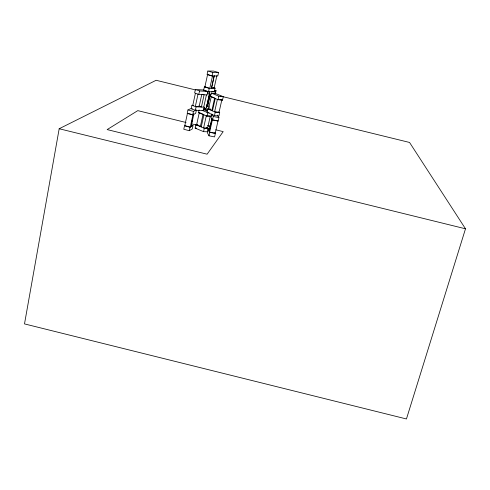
<?xml version="1.0" encoding="UTF-8"?>
<svg xmlns="http://www.w3.org/2000/svg" width="490" height="490" viewBox="0 0 490 490"><rect width="100%" height="100%" fill="white"/><g stroke="black" fill="none" stroke-linecap="round" stroke-linejoin="round"><path stroke-width="0.73" d="M195.51 89.94L156.12 80.28L59.186 128.741L24.5 323.902L406.443 418.968L465.5 228.799L409.554 142.455L220.782 96.144M187.946 109.938L187.192 113.435L192.699 114.874L195.657 113.404L196.41 109.962L193.458 111.383L187.946 109.938L190.978 108.541L192.337 108.896M187.45 113.306L184.785 125.654L190.267 127.094L192.95 114.746L188.136 113.49M191.964 105.283L191.216 108.731L195.339 110.281L203.675 110.575L204.428 107.157L196.092 106.82L191.964 105.283L193.483 105.344M195.388 89.462L194.634 92.947L198.787 94.441L207.123 94.938L207.882 91.483L199.553 90.944L195.388 89.462L203.742 90.019L207.19 91.238M192.735 105.571L195.412 93.229M189.256 130.695L190.01 127.235L193.005 125.587L192.258 128.993L189.256 130.695L183.781 129.25L184.528 125.789L190.01 127.235M192.699 114.874L193.458 111.383M191.327 124.387L192.57 118.654M193.348 115.07L193.66 113.637M198.009 94.16L195.314 106.526L199.093 106.685L201.782 94.386M191.112 126.628L193.789 114.329M195.339 110.281L196.092 106.82M198.787 94.441L199.553 90.944M206.21 127.535L208.317 128.411L207.564 131.798L203.564 131.657L195.143 128.104L195.878 124.73L197.887 124.815M211.472 114.256L211.019 116.308L207.019 116.087L198.524 112.663L199.118 109.938M205.849 86.834L204.385 86.877L203.626 90.338L208.526 91.82L214.32 91.581L215.079 88.163L212.954 87.526M207.858 71.032L207.092 74.523L212.017 75.975L217.793 75.962L218.558 72.508L213.677 71.087L207.858 71.032L212.789 72.477L218.558 72.508M203.73 107.126L206.425 94.895M200.41 126.334L203.081 114.237L199.277 112.706L196.631 124.76L200.41 126.334L201.66 126.389M208.526 91.82L209.285 88.353L215.079 88.163M212.017 75.975L212.789 72.477M201.212 126.959L203.895 114.832M206.443 107.947L207.184 104.609L205.659 109.772L207.711 110.25M211.147 94.754L209.083 94.27L209.689 91.538M209.401 93.958L206.903 105.252L208.256 105.571M207.117 104.756L209.432 94.301M211.423 88.286L214.148 75.968M210.112 94.515L207.435 106.618L210.284 94.497M214.295 75.699L211.576 87.973L214.167 87.894L216.874 75.693M210.669 109.08L207.711 108.786L206.952 112.228L214.473 115.591L218.92 116.008L219.698 112.547L218.326 111.947M211.202 93.026L210.437 96.499L218.032 99.709L222.478 100.199L223.269 96.708L215.637 93.541L211.202 93.026L218.822 96.199L223.269 96.708M203.564 131.657L204.318 128.251L208.317 128.411M207.019 116.087L207.778 112.651L202.107 110.385M211.27 96.591L208.544 108.872L211.919 110.36L214.669 98.025L211.95 96.879M215.037 93.51L215.986 90.577L214.632 90.258M215.239 93.945L215.986 90.577M209.683 129.936L208.305 129.66L207.546 133.072L208.991 135.81L214.583 136.912L215.361 133.458L214.749 132.374M212.476 110.893L215.239 98.527M209.34 129.862L211.907 118.39M209.224 131.357L211.974 119.052M208.991 135.81L209.763 132.349L208.305 129.66M212.531 119.983L213.309 116.485L211.79 114.017L211.025 117.465L212.531 119.983L218.148 121.11L218.932 117.624L217.333 115.144M217.389 99.433L214.608 111.836L219.055 112.265L221.829 99.923L219.606 99.678M214.473 115.591L215.251 112.118L207.711 108.786M218.032 99.709L218.822 96.199M209.083 94.27L209.573 93.204M195.143 128.104L196.472 128.153M198.524 112.663L199.859 112.743M207.778 112.651L209.114 112.731M215.251 112.118L219.698 112.547M209.763 132.349L215.361 133.458M213.309 116.485L218.932 117.624M207.913 125.624L210.62 126.255M207.693 125.765L210.529 126.426M207.656 129.262L209.781 129.758M206.406 106.379L209.487 107.102M204.336 108.002L205.751 108.333M203.258 108.651L206.106 109.319M211.9 91.336L215.343 92.145M207.399 92.861L209.628 93.406M186.059 122.5L137.794 110.636L107.145 129.587L207.117 154.191L223.189 131.626L215.765 129.801M191.259 123.78L196.459 125.054M59.186 128.741L465.5 228.799M191.651 125.232L193.005 125.587M204.385 86.877L209.285 88.353M202.719 94.264L204.097 94.76L201.402 107.034L198.658 106.018M203.27 109.509L207.527 111.199M195.878 124.73L204.318 128.251M221.094 99.617L222.478 100.199M207.589 74.523L204.887 86.865L209.781 88.341L212.513 75.975L207.589 74.523M206.296 115.799L203.601 127.951L207.601 128.111L210.296 116.02L206.296 115.799M212.403 119.768L209.64 132.122L215.232 133.225L218.013 120.895L212.403 119.768"/></g></svg>
